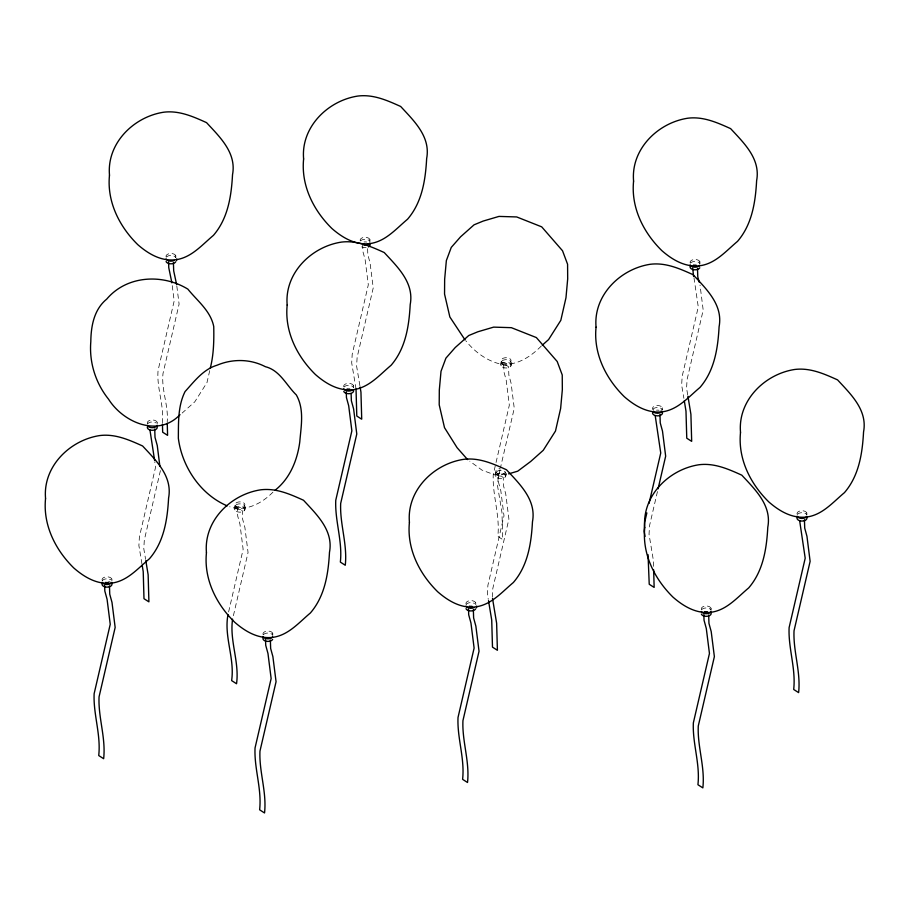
<?xml version="1.0" encoding="UTF-8"?>
<svg xmlns="http://www.w3.org/2000/svg" width="909" height="909" viewBox="0 0 909 909"><rect width="100%" height="100%" fill="white"/><g stroke="black" fill="none" stroke-linecap="round" stroke-linejoin="round"><path stroke-width="0.68" stroke-dasharray="4.54 3.41" d="M492.292 597.133L492.826 588.441L508.915 519.039L505.745 493.973L503.506 485.77L503.234 477.452L498.314 474.293L498.587 482.611L500.836 490.826L503.995 515.88L487.906 585.282L487.372 593.975L488.281 599.326M209.718 370.645L206.979 382.609L194.753 401.858L182.164 413.05M160.416 470.601L144.326 540.003L143.792 548.695L145.61 559.387M228.613 611.939L243.135 549.343L239.965 524.277L237.715 516.073L237.454 507.745L242.373 510.903L242.635 519.221L244.885 527.436L248.055 552.49L232.59 619.177M500.052 469.555L498.166 477.714L497.632 486.406L501.973 512.528L502.745 539.571L497.825 536.412C500.166 515.46 492.28 495.246 493.246 474.566L509.335 405.164L506.177 380.098L503.927 371.895L503.654 363.577L508.574 366.725L508.847 375.042L511.097 383.257L514.255 408.311L500.37 468.192M657.457 491.553L649.56 525.572L649.037 534.265L653.378 560.376L653.605 568.489M235.181 505.813L234.147 508.722L235.045 509.926M244.646 510.21A4.977 2.875 0 0 0 238.874 506.518A4.977 2.875 0 0 0 236.215 511.244A4.977 2.875 0 0 0 244.646 510.21L245.68 507.302L244.771 504.131M501.382 361.634L500.348 364.543L501.257 365.748M510.847 366.032A4.977 2.875 0 0 0 505.086 362.339A4.977 2.875 0 0 0 502.416 367.066A4.977 2.875 0 0 0 510.847 366.032L511.881 363.134L510.983 359.953M496.041 472.362L495.007 475.271L495.905 476.464M505.506 476.759A4.977 2.875 0 0 0 499.745 473.066A4.977 2.875 0 0 0 497.075 477.793A4.977 2.875 0 0 0 505.506 476.759L506.54 473.85L505.643 472.646M272.939 492.155C261.792 503.506 245.725 511.994 229.659 506.767M541.253 346.113C529.856 357.487 515.13 367.031 498.302 363.509C485.395 359.828 474.271 351.317 465.931 340.932M506.029 474.623L492.962 474.225L481.975 470.112L469.805 461.204M693.976 277.779L698.271 306.947L682.17 376.349L681.648 385.041L683.886 398.301M687.704 394.881L686.568 388.188L687.09 379.507L703.191 310.094L700.021 285.04M359.896 385.723L356.601 366.032L357.135 357.339L373.224 287.937L370.065 262.883L367.815 254.668L367.543 246.35M356.033 388.995L351.692 362.884L352.215 354.192L368.315 284.79L365.145 259.724L362.896 251.52L362.623 243.203M141.952 563.944L138.884 545.536L139.407 536.844L155.507 467.442L154.803 461.874M176.812 286.005L179.096 304.095L163.006 373.508C161.188 389.768 168.62 405.459 167.199 421.833M172.244 285.631L174.176 300.947L158.086 370.349C156.473 387.938 164.211 404.982 162.393 422.742M806.851 513.006L806.851 514.971A4.977 2.875 0 0 0 802.249 512.699A4.977 2.875 0 0 0 797.25 514.687M711.088 608.269L711.088 610.246A4.977 2.875 0 0 0 706.486 607.973A4.977 2.875 0 0 0 701.498 609.95M699.919 261.735L699.919 263.712A4.977 2.875 0 0 0 695.305 261.44A4.977 2.875 0 0 0 690.317 263.417M662.388 407.811L662.388 409.777A4.977 2.875 0 0 0 656.48 407.573A4.977 2.875 0 0 0 652.651 410.97M501.257 361.146L501.257 363.123M495.905 471.873L495.905 473.839M475.759 602.872L475.759 604.837M369.952 239.578L369.952 241.555A4.977 2.875 0 0 0 365.35 239.283A4.977 2.875 0 0 0 360.362 241.26M353.499 385.643L353.499 387.609A4.977 2.875 0 0 0 348.897 385.336A4.977 2.875 0 0 0 343.909 387.314M272.78 633.346L272.78 635.323A4.977 2.875 0 0 0 268.178 633.05A4.977 2.875 0 0 0 263.19 635.027M235.045 505.324L235.045 507.302M175.823 255.736L175.823 257.713A4.977 2.875 0 0 0 169.926 255.497A4.977 2.875 0 0 0 166.086 258.906M157.143 422.242L157.143 424.208M111.887 579.09L111.887 581.056M466.022 604.065A4.977 2.875 0 0 1 471.157 600.599A4.977 2.875 0 0 1 475.623 604.36M466.158 604.553A4.977 2.875 0 0 1 474.589 603.519M701.362 609.462A4.977 2.875 0 0 1 707.759 606.133A4.977 2.875 0 0 1 709.554 610.996M797.113 514.199A4.977 2.875 0 0 1 802.249 510.733A4.977 2.875 0 0 1 806.715 514.483M690.181 262.94A4.977 2.875 0 0 1 696.589 259.61A4.977 2.875 0 0 1 698.373 264.474M360.225 240.771A4.977 2.875 0 0 1 366.622 237.442A4.977 2.875 0 0 1 368.418 242.317M366.122 247.589A4.977 2.875 0 0 1 360.225 245.373M364.054 241.964A4.977 2.875 0 0 1 366.622 242.044M653.821 410.323A4.977 2.875 0 0 1 654.185 406.266A4.977 2.875 0 0 1 661.218 406.482A4.977 2.875 0 0 1 660.843 410.538M656.48 410.198A4.977 2.875 0 0 1 659.059 410.266M147.417 423.435A4.977 2.875 0 0 1 152.542 419.969A4.977 2.875 0 0 1 157.007 423.719M147.553 423.924A4.977 2.875 0 0 1 155.973 422.89M505.506 472.157A4.977 2.875 0 0 1 497.075 473.191A4.977 2.875 0 0 1 499.745 468.465M263.053 634.539A4.977 2.875 0 0 1 268.178 631.073A4.977 2.875 0 0 1 272.643 634.834M343.772 386.836A4.977 2.875 0 0 1 348.897 383.371A4.977 2.875 0 0 1 353.362 387.12M166.086 256.94A4.977 2.875 0 0 1 172.494 253.611A4.977 2.875 0 0 1 174.289 258.474M102.149 580.283A4.977 2.875 0 0 1 107.273 576.817A4.977 2.875 0 0 1 111.75 580.567M102.285 580.771A4.977 2.875 0 0 1 110.716 579.737M108.557 581.555A4.977 2.875 0 0 1 110.716 582.362M502.416 362.475A4.977 2.875 0 0 0 510.847 361.441A4.977 2.875 0 0 0 505.086 357.748A4.977 2.875 0 0 0 502.416 362.475M502.416 364.441A4.977 2.875 0 0 0 510.847 363.407A4.977 2.875 0 0 0 505.086 359.714A4.977 2.875 0 0 0 502.416 364.441M236.215 506.654A4.977 2.875 0 0 0 244.646 505.62A4.977 2.875 0 0 0 238.874 501.916A4.977 2.875 0 0 0 236.215 506.654M236.215 508.62A4.977 2.875 0 0 0 244.646 507.586A4.977 2.875 0 0 0 238.874 503.893A4.977 2.875 0 0 0 236.215 508.62M497.075 475.168A4.977 2.875 0 0 0 505.506 474.134A4.977 2.875 0 0 0 499.745 470.43A4.977 2.875 0 0 0 497.075 475.168"/><path stroke-width="1.36" d="M176.562 260.678L176.721 258.917M476.498 607.803L476.657 606.042M210.32 367.997C213.774 354.499 214.013 340.398 213.74 326.536C210.593 310.821 197.412 301.004 187.868 289.13C162.359 273.507 126.681 275.427 106.739 299.095C94.013 309.469 91.002 326.058 90.809 341.625C89.082 362.384 95.57 383.019 108.591 399.256C123.249 422.503 158.325 437.695 180.005 414.674M227.989 614.654C223.762 636.482 234.92 658.321 231.625 680.591L236.545 683.75C239.578 661.911 229.375 640.663 232.59 619.177M646.856 512.892L644.64 522.414L644.117 531.106L645.026 536.458M649.06 503.37L660.741 453.012L655.196 415.583M658.082 488.826L665.661 456.17L662.491 431.105L660.241 422.901L659.979 414.584M275.041 490.281C289.914 478.611 297.368 460.249 299.777 441.91C301.049 426.207 304.526 409.448 296.334 394.949C286.301 385.211 279.915 370.281 265.36 366.691C250.327 358.85 232.522 358.669 217.001 365.236C203.286 369.293 194.31 381.428 185.05 391.586C177.823 406.039 178.516 422.492 178.346 438.24C181.959 466.669 200.469 494.53 227.216 505.858M542.298 345.181L548.593 339.58L560.819 320.32L565.977 297.743L567.682 278.949L567.58 264.258L562.535 250.77L541.707 226.852L516.698 216.944L498.996 216.41L483.202 221.057L474.078 224.807L460.579 236.806L451.262 247.407L446.353 260.588L444.649 279.336L444.546 294.062L449.853 316.968L465.056 339.943M508.631 473.862L517.698 471.192L530.663 461.499L543.252 450.296L555.479 431.048L560.637 408.459L562.341 389.677L562.239 374.974L557.194 361.498L536.367 337.569L511.358 327.672L493.655 327.126L477.861 331.774L468.737 335.523L455.227 347.533L445.921 358.135L441.013 371.304L439.308 390.063L439.206 404.789L444.512 427.684L457.091 447.694L467.59 459.59M699.271 282.301L697.771 276.836L697.51 268.507M693.601 276.416L692.681 268.132M687.931 396.21L690.908 414.311L691.681 441.354L686.761 438.206L685.988 411.152L684.307 400.88M492.519 598.463L496.632 623.244L497.405 650.287L492.485 647.14L491.724 620.097L488.508 600.656M648.037 554.649L649.231 584.271L654.15 587.419L653.651 569.841M360.1 387.007L360.953 392.154L361.714 419.197L356.794 416.038L356.033 388.995M145.826 560.671L148.144 574.806L148.906 601.849L143.986 598.701L143.224 571.659L142.168 565.228M176.63 284.608L173.687 270.837L173.414 262.508M171.892 282.847L168.767 267.678L168.585 262.133M159.893 466.419L157.257 445.535L155.007 437.331L154.735 429.014M154.621 460.477L149.951 430.014M804.442 519.778L804.715 528.095L806.953 536.299L810.124 561.364L794.034 630.766C793.068 651.446 800.943 671.66 798.613 692.613L793.693 689.465C796.023 668.513 788.148 648.287 789.114 627.608L805.204 558.206L799.659 520.777M708.69 615.041L708.952 623.358L711.202 631.573L714.372 656.628L698.271 726.03C697.305 746.709 705.191 766.935 702.85 787.887L697.93 784.728C700.271 763.776 692.397 743.562 693.351 722.882L709.452 653.469L706.282 628.414L704.032 620.211L703.85 614.654M473.35 609.644L473.623 617.961L475.873 626.176L479.032 651.23L462.942 720.632C461.977 741.312 469.851 761.526 467.521 782.49L462.601 779.331C464.931 758.379 457.057 738.165 458.022 717.474L474.112 648.072L470.953 623.017L468.703 614.802L468.521 609.257M351.135 393.79L351.363 400.733L353.612 408.936L356.782 434.002L340.682 503.404C339.716 524.084 347.602 544.298 345.261 565.25L340.352 562.103C342.682 541.139 334.807 520.925 335.762 500.245L351.863 430.843L348.692 405.789L346.443 397.574L346.272 392.029M270.371 640.118L270.643 648.435L272.893 656.65L276.063 681.705L259.963 751.107C258.997 771.786 266.882 792.012 264.542 812.964L259.622 809.805C261.962 788.853 254.077 768.639 255.043 747.959L271.143 678.557L267.973 653.491L265.723 645.288L265.542 639.743M109.478 585.862L109.739 594.179L111.989 602.383L115.159 627.449L99.058 696.851C98.104 717.531 105.978 737.744 103.649 758.708L98.729 755.549C101.058 734.597 93.184 714.372 94.138 693.692L110.239 624.29L107.069 599.236L104.819 591.02L104.649 585.476M167.245 423.185L167.586 435.354L162.666 432.207L162.438 424.094M475.623 608.95A4.977 2.875 0 0 1 470.635 610.928A4.977 2.875 0 0 1 466.022 608.666M474.225 607.576A4.977 2.875 0 0 1 466.022 606.03M471.93 606.28A4.977 2.875 0 0 1 469.351 606.201M711.088 612.871A4.977 2.875 0 0 1 707.259 616.268A4.977 2.875 0 0 1 701.362 614.064M710.952 611.723A4.977 2.875 0 0 1 705.963 613.7A4.977 2.875 0 0 1 701.362 611.439M707.259 611.677A4.977 2.875 0 0 1 704.691 611.598M806.851 517.596A4.977 2.875 0 0 1 801.727 521.062A4.977 2.875 0 0 1 797.25 517.312M806.715 516.46A4.977 2.875 0 0 1 801.727 518.437A4.977 2.875 0 0 1 797.113 516.164M699.782 267.825A4.977 2.875 0 0 1 693.51 269.666A4.977 2.875 0 0 1 690.317 266.042M699.782 265.201A4.977 2.875 0 0 1 694.783 267.178A4.977 2.875 0 0 1 690.181 264.905M696.078 265.144A4.977 2.875 0 0 1 693.51 265.064M369.952 244.18A4.977 2.875 0 0 1 368.418 246.907M369.815 243.033A4.977 2.875 0 0 1 363.555 244.885M662.388 412.402A4.977 2.875 0 0 1 657.252 415.868A4.977 2.875 0 0 1 652.787 412.118M662.252 411.266A4.977 2.875 0 0 1 653.821 412.3M157.143 426.832A4.977 2.875 0 0 1 152.019 430.298A4.977 2.875 0 0 1 147.553 426.548M157.007 425.696A4.977 2.875 0 0 1 152.019 427.673A4.977 2.875 0 0 1 147.417 425.401M272.643 639.436A4.977 2.875 0 0 1 266.382 641.277A4.977 2.875 0 0 1 263.19 637.652M272.643 636.8A4.977 2.875 0 0 1 267.655 638.788A4.977 2.875 0 0 1 263.053 636.516M353.499 390.234A4.977 2.875 0 0 1 349.67 393.642A4.977 2.875 0 0 1 343.772 391.427M351.965 390.336A4.977 2.875 0 0 1 343.772 388.802M349.67 389.041A4.977 2.875 0 0 1 347.102 388.961M175.687 261.826A4.977 2.875 0 0 1 170.699 263.803A4.977 2.875 0 0 1 166.086 261.531M174.289 260.44A4.977 2.875 0 0 1 166.086 258.906M111.887 583.68A4.977 2.875 0 0 1 106.751 587.146A4.977 2.875 0 0 1 102.285 583.396M111.75 582.544A4.977 2.875 0 0 1 106.751 584.521A4.977 2.875 0 0 1 102.149 582.249M108.046 582.499A4.977 2.875 0 0 1 105.478 582.419M45.552 498.473C42.837 524.868 55.313 549.831 73.822 568C84.526 577.34 97.524 584.987 112.273 583.033C127.703 580.749 138.123 568.182 149.496 558.705C164.029 541.832 167.415 519.596 168.585 498.087C172.733 476.248 155.996 460.488 142.599 445.978C129.033 439.865 115.182 433.684 99.899 435.536C69.766 440.047 42.723 466.658 45.552 498.473M109.489 175.13C106.773 201.514 119.261 226.489 137.77 244.646C148.462 253.997 161.472 261.644 176.21 259.69C191.64 257.406 202.071 244.839 213.433 235.363C227.966 218.49 231.352 196.253 232.522 174.744C236.681 152.894 219.933 137.145 206.548 122.635C192.969 116.511 179.13 110.33 163.836 112.193C133.714 116.693 106.671 143.315 109.489 175.13M206.445 552.729C203.741 579.124 216.217 604.099 234.727 622.256C245.419 631.607 258.429 639.254 273.177 637.3C288.608 635.016 299.027 622.449 310.389 612.973C324.922 596.099 328.308 573.863 329.478 552.342C333.637 530.504 316.889 514.744 303.504 500.245C289.937 494.121 276.086 487.94 260.792 489.803C230.67 494.303 203.627 520.925 206.445 552.729M287.176 305.026C284.46 331.41 296.936 356.385 315.446 374.542C326.138 383.893 339.148 391.54 353.896 389.586C369.327 387.302 379.746 374.735 391.109 365.259C405.653 348.386 409.027 326.149 410.198 304.64C414.356 282.79 397.608 267.041 384.223 252.532C370.656 246.407 356.805 240.226 341.523 242.089C311.389 246.589 284.347 273.211 287.176 305.026M303.617 158.961C300.913 185.356 313.389 210.331 331.899 228.489C342.591 237.84 355.601 245.487 370.349 243.532C385.768 241.249 396.199 228.682 407.562 219.205C422.094 202.332 425.48 180.096 426.651 158.575C430.809 136.736 414.061 120.977 400.676 106.478C387.098 100.354 373.258 94.172 357.964 96.036C327.842 100.535 300.799 127.158 303.617 158.961M409.425 522.255C406.709 548.65 419.197 573.624 437.706 591.782C448.398 601.122 461.408 608.78 476.146 606.814C491.576 604.53 502.007 591.964 513.369 582.499C527.902 565.614 531.288 543.377 532.458 521.868C536.617 500.03 519.868 484.27 506.483 469.771C492.905 463.647 479.066 457.466 463.772 459.329C433.65 463.829 406.607 490.44 409.425 522.255M596.054 327.195C593.338 353.59 605.814 378.553 624.324 396.722C635.027 406.062 648.026 413.709 662.775 411.754C678.205 409.47 688.624 396.903 699.998 387.427C714.531 370.554 717.917 348.317 719.087 326.808C723.234 304.969 706.498 289.21 693.101 274.7C679.534 268.575 665.683 262.406 650.401 264.258C620.268 268.769 593.225 295.38 596.054 327.195M633.584 181.13C630.869 207.513 643.345 232.488 661.854 250.645C672.558 259.997 685.556 267.644 700.305 265.689C715.735 263.405 726.155 250.839 737.529 241.362C752.061 224.489 755.447 202.252 756.618 180.743C760.765 158.893 744.028 143.145 730.631 128.635C717.065 122.51 703.214 116.329 687.931 118.193C657.798 122.692 630.755 149.315 633.584 181.13M644.754 527.652C642.049 554.047 654.525 579.022 673.035 597.179C683.727 606.53 696.737 614.177 711.486 612.211C726.916 609.939 737.335 597.361 748.698 587.896C763.242 571.011 766.617 548.786 767.787 527.265C771.946 505.427 755.197 489.667 741.812 475.168C728.245 469.044 714.394 462.863 699.112 464.726C668.979 469.226 641.936 495.837 644.754 527.652M740.517 432.389C737.801 458.784 750.289 483.747 768.798 501.916C779.49 511.256 792.5 518.903 807.237 516.948C822.668 514.664 833.099 502.098 844.461 492.621C858.994 475.748 862.38 453.511 863.55 432.002C867.697 410.164 850.96 394.404 837.575 379.894C823.997 373.769 810.158 367.6 794.864 369.452C764.742 373.963 737.699 400.574 740.517 432.389"/></g></svg>
